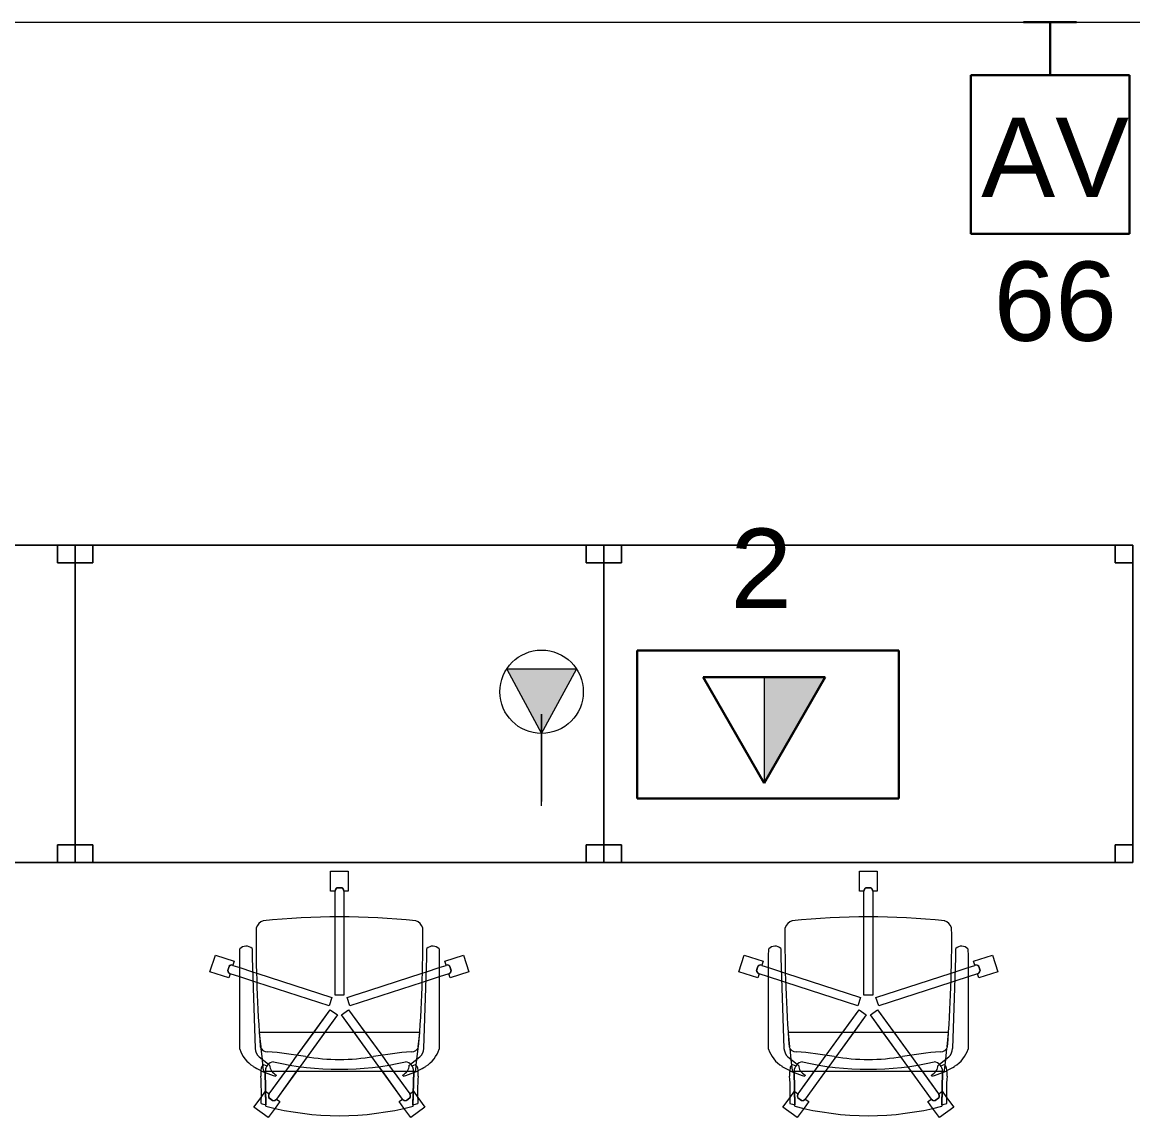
# Model space of a CAD drawing. Header units: inches. Extents: x 385 to 2249, y -1781 to -36.
# Drawn here: x 1917.8 to 2043.8, y -1435.8 to -1311.4 of the extents above; entities that cross this region are included whole.
import ezdxf

# ---------------------------------------------------------------- set-up
doc = ezdxf.new("R2010")
doc.units = ezdxf.units.IN
doc.header["$MEASUREMENT"] = 0
for name, color, linetype, lineweight in [('A-ANNO-NOTE', 131, 'Continuous', 30), ('A-WALL', 113, 'Continuous', 13), ('I-FURN', 30, 'Continuous', 9)]:
    doc.layers.add(name, color=color, linetype=linetype, lineweight=lineweight)
doc.styles.add('Swis721 Lt BT', font='swissl.ttf', dxfattribs={"height": 9})

# ---------------------------------------------------------------- blocks, each defined once
blk = doc.blocks.new('F-Haworth_Chair_X99-Seminar - X99 Advanced Seminar Chair-V50-Level 5 POWER _ SIGNAL')
at = {"layer": 'I-FURN'}
for p, q in [((-1, 15.13), (1, 15.13)), ((-1, 12.88), (-1, 15.13)), ((-1, 15.13), (1, 15.13)), ((-1, 12.88), (-1, 15.13)), ((1, 15.13), (1, 12.88)), ((1, 15.13), (1, 12.88)), ((-0.52, 12.88), (-1, 12.88)), ((-0.52, 12.88), (-1, 12.88)), ((-0.5, 9.91), (-0.5, 12.88)), ((-0.5, 9.91), (-0.5, 12.88)), ((0.26, 13.26), (-0.26, 13.26)), ((0.26, 13.26), (-0.26, 13.26)), ((-0.25, 13.25), (0.25, 13.25)), ((-0.25, 13.25), (0.25, 13.25)), ((0.5, 12.88), (0.5, 9.91)), ((0.5, 12.88), (0.5, 9.91)), ((1, 12.88), (0.52, 12.88)), ((1, 12.88), (0.52, 12.88)), ((-0.5, 1.08), (-0.5, 9.91)), ((-0.5, 1.08), (-0.5, 9.91)), ((0.5, 9.91), (0.5, 1.08)), ((0.5, 9.91), (0.5, 1.08)), ((-11.32, 5.48), (-11.3, 6.32)), ((-9.92, 6.36), (-9.92, 5.36)), ((9.92, 5.36), (9.92, 6.36)), ((11.3, 6.32), (11.32, 5.48)), ((-14.69, 3.72), (-14.08, 5.62)), ((-14.69, 3.72), (-14.08, 5.62)), ((-14.08, 5.62), (-11.94, 4.93)), ((-14.08, 5.62), (-11.94, 4.93)), ((-11.32, -5.06), (-11.32, 5.48)), ((-9.92, 5.36), (-9.57, -4.97)), ((9.57, -4.97), (9.92, 5.36)), ((11.32, 5.48), (11.32, -5.06)), ((11.94, 4.93), (14.08, 5.62)), ((11.94, 4.93), (14.08, 5.62)), ((14.08, 5.62), (14.69, 3.72)), ((14.08, 5.62), (14.69, 3.72)), ((-12.53, 4.34), (-12.69, 3.85)), ((-12.53, 4.34), (-12.69, 3.85)), ((-12.68, 3.86), (-12.52, 4.33)), ((-12.68, 3.86), (-12.52, 4.33)), ((-11.94, 4.93), (-12.09, 4.47)), ((-11.94, 4.93), (-12.09, 4.47)), ((-12.09, 4.45), (-11.32, 4.21)), ((-12.09, 4.45), (-11.32, 4.21)), ((-11.32, 4.21), (-9.86, 3.73)), ((-11.32, 4.21), (-9.86, 3.73)), ((9.86, 3.73), (11.32, 4.21)), ((9.86, 3.73), (11.32, 4.21)), ((11.32, 4.21), (12.09, 4.45)), ((11.32, 4.21), (12.09, 4.45)), ((12.09, 4.47), (11.94, 4.93)), ((12.09, 4.47), (11.94, 4.93)), ((12.52, 4.33), (12.68, 3.86)), ((12.52, 4.33), (12.68, 3.86)), ((12.69, 3.85), (12.53, 4.34)), ((12.69, 3.85), (12.53, 4.34)), ((-12.55, 3.03), (-14.69, 3.72)), ((-12.55, 3.03), (-14.69, 3.72)), ((-12.4, 3.49), (-12.55, 3.03)), ((-12.4, 3.49), (-12.55, 3.03)), ((-11.32, 3.15), (-12.4, 3.5)), ((-11.32, 3.15), (-12.4, 3.5)), ((-9.83, 2.67), (-11.32, 3.15)), ((-9.83, 2.67), (-11.32, 3.15)), ((-9.86, 3.73), (-9.38, 3.57)), ((-9.86, 3.73), (-9.38, 3.57)), ((-9.37, 2.52), (-9.83, 2.67)), ((-9.37, 2.52), (-9.83, 2.67)), ((-9.38, 3.57), (-0.87, 0.81)), ((-9.38, 3.57), (-0.87, 0.81)), ((0.87, 0.81), (9.38, 3.57)), ((0.87, 0.81), (9.38, 3.57)), ((9.83, 2.67), (9.37, 2.52)), ((9.83, 2.67), (9.37, 2.52)), ((9.38, 3.57), (9.86, 3.73)), ((9.38, 3.57), (9.86, 3.73)), ((11.32, 3.15), (9.83, 2.67)), ((11.32, 3.15), (9.83, 2.67)), ((12.4, 3.5), (11.32, 3.15)), ((12.4, 3.5), (11.32, 3.15)), ((12.55, 3.03), (12.4, 3.49)), ((12.55, 3.03), (12.4, 3.49)), ((14.69, 3.72), (12.55, 3.03)), ((14.69, 3.72), (12.55, 3.03)), ((-1.18, -0.14), (-9.37, 2.52)), ((-1.18, -0.14), (-9.37, 2.52)), ((9.37, 2.52), (1.18, -0.14)), ((9.37, 2.52), (1.18, -0.14)), ((-0.87, 0.81), (-1.18, -0.14)), ((-0.87, 0.81), (-1.18, -0.14)), ((0.5, 1.08), (-0.5, 1.08)), ((0.5, 1.08), (-0.5, 1.08)), ((1.18, -0.14), (0.87, 0.81)), ((1.18, -0.14), (0.87, 0.81)), ((-4.79, -5.75), (-1.04, -0.58)), ((-0.23, -1.17), (-3.68, -5.91)), ((-2.89, -3.12), (-1.04, -0.58)), ((-0.23, -1.17), (-1.65, -3.12)), ((-1.04, -0.58), (-0.23, -1.17)), ((-1.04, -0.58), (-0.23, -1.17)), ((0.23, -1.17), (1.04, -0.58)), ((0.23, -1.17), (1.04, -0.58)), ((1.65, -3.12), (0.23, -1.17)), ((3.68, -5.91), (0.23, -1.17)), ((1.04, -0.58), (2.89, -3.12)), ((1.04, -0.58), (4.79, -5.75)), ((-9.07, -3.12), (-2.89, -3.12)), ((-9.07, -3.2), (-9.07, -3.12)), ((-8.9, -4.8), (-9.07, -3.2)), ((-4.79, -5.75), (-2.89, -3.12)), ((-1.65, -3.12), (-3.68, -5.91)), ((-2.89, -3.12), (-1.65, -3.12)), ((-1.65, -3.12), (1.65, -3.12)), ((1.65, -3.12), (2.89, -3.12)), ((3.68, -5.91), (1.65, -3.12)), ((2.89, -3.12), (9.07, -3.12)), ((2.89, -3.12), (4.79, -5.75)), ((9.07, -3.2), (8.9, -4.8)), ((9.07, -3.12), (9.07, -3.2)), ((-8.88, -4.99), (-8.89, -4.91)), ((-8.75, -6.22), (-8.88, -4.99)), ((8.88, -4.99), (8.75, -6.22)), ((8.89, -4.91), (8.88, -4.99)), ((-9.13, -5.92), (-8.07, -6.77)), ((-8.68, -6.87), (-8.75, -6.22)), ((-5.57, -6.82), (-4.79, -5.75)), ((-5.57, -6.82), (-4.79, -5.75)), ((-3.68, -5.91), (-4.47, -7.01)), ((-3.68, -5.91), (-4.47, -7.01)), ((4.47, -7.01), (3.68, -5.91)), ((4.47, -7.01), (3.68, -5.91)), ((4.79, -5.75), (5.57, -6.82)), ((4.79, -5.75), (5.57, -6.82)), ((8.07, -6.77), (9.13, -5.92)), ((8.75, -6.22), (8.68, -6.87)), ((-8.62, -7.42), (-8.68, -6.87)), ((-8.6, -7.6), (-8.62, -7.43)), ((-8.61, -6.81), (-8.23, -6.95)), ((-8.03, -6.81), (-7.95, -6.87)), ((-7.97, -10.12), (-5.57, -6.82)), ((-4.47, -7.01), (-7.16, -10.71)), ((-6.14, -7.6), (-5.57, -6.82)), ((-4.47, -7.01), (-4.9, -7.6)), ((4.9, -7.6), (4.47, -7.01)), ((7.16, -10.71), (4.47, -7.01)), ((5.57, -6.82), (6.14, -7.6)), ((5.57, -6.82), (7.97, -10.12)), ((7.95, -6.87), (8.03, -6.81)), ((8.23, -6.95), (8.61, -6.81)), ((8.62, -7.43), (8.6, -7.6)), ((8.68, -6.87), (8.62, -7.42)), ((-8.49, -7.6), (-8.56, -7.6)), ((-8.42, -7.57), (-8.34, -11.37)), ((-8.34, -11.52), (-8.42, -7.57)), ((-7.65, -7.6), (-8.4, -7.6)), ((-7.97, -10.12), (-6.14, -7.6)), ((-6.14, -7.6), (-7.65, -7.6)), ((-7.18, -7.99), (-7.21, -8.13)), ((-4.9, -7.6), (-7.16, -10.71)), ((-4.9, -7.6), (-6.14, -7.6)), ((4.9, -7.6), (-4.9, -7.6)), ((6.14, -7.6), (4.9, -7.6)), ((7.16, -10.71), (4.9, -7.6)), ((7.65, -7.6), (6.14, -7.6)), ((6.14, -7.6), (7.97, -10.12)), ((7.21, -8.13), (7.18, -7.99)), ((8.4, -7.6), (7.65, -7.6)), ((8.34, -11.37), (8.42, -7.57)), ((8.42, -7.57), (8.34, -11.52)), ((8.56, -7.6), (8.49, -7.6)), ((-8.88, -10.52), (-8.38, -9.83)), ((-8.88, -10.52), (-8.38, -9.83)), ((-8.38, -9.83), (-7.99, -10.11)), ((-8.38, -9.83), (-7.99, -10.11)), ((7.99, -10.11), (8.38, -9.83)), ((7.99, -10.11), (8.38, -9.83)), ((8.38, -9.83), (8.88, -10.52)), ((8.38, -9.83), (8.88, -10.52)), ((-9.7, -11.65), (-8.88, -10.52)), ((-9.7, -11.65), (-8.88, -10.52)), ((-8, -10.58), (-7.59, -10.88)), ((-8, -10.58), (-7.59, -10.88)), ((-7.59, -10.87), (-7.99, -10.57)), ((-7.59, -10.87), (-7.99, -10.57)), ((-6.76, -11), (-7.29, -11.74)), ((-6.76, -11), (-7.29, -11.74)), ((-7.15, -10.72), (-6.76, -11)), ((-7.15, -10.72), (-6.76, -11)), ((6.76, -11), (7.15, -10.72)), ((6.76, -11), (7.15, -10.72)), ((7.29, -11.74), (6.76, -11)), ((7.29, -11.74), (6.76, -11)), ((7.99, -10.57), (7.59, -10.87)), ((7.99, -10.57), (7.59, -10.87)), ((7.59, -10.88), (8, -10.58)), ((7.59, -10.88), (8, -10.58)), ((8.88, -10.52), (9.7, -11.65)), ((8.88, -10.52), (9.7, -11.65)), ((-8.08, -12.82), (-9.7, -11.65)), ((-8.08, -12.82), (-9.7, -11.65)), ((-7.29, -11.74), (-8.08, -12.82)), ((-7.29, -11.74), (-8.08, -12.82)), ((8.08, -12.82), (7.29, -11.74)), ((8.08, -12.82), (7.29, -11.74)), ((9.7, -11.65), (8.08, -12.82)), ((9.7, -11.65), (8.08, -12.82))]:
    blk.add_line(p, q, dxfattribs=at)
for centre, radius, start, end in [((-0.11, 12.88), 0.407, 111.1651, 180.8349), ((-0.11, 12.88), 0.407, 166.9009, 180.8349), ((-0.11, 12.88), 0.407, 139.033, 166.9009), ((-0.09, 12.88), 0.406, 112.6199, 180), ((-0.09, 12.88), 0.406, 166.524, 180), ((-0.09, 12.88), 0.406, 126.0959, 166.524), ((-0.11, 12.88), 0.407, 111.1651, 139.033), ((-0.09, 12.88), 0.406, 112.6199, 126.0959), ((0.09, 12.88), 0.406, 53.9041, 67.3801), ((0.09, 12.88), 0.406, 0, 67.3801), ((0.11, 12.88), 0.407, 54.9009, 68.8349), ((0.11, 12.88), 0.407, 359.1651, 68.8349), ((0.09, 12.88), 0.406, 0, 53.9041), ((0.11, 12.88), 0.407, 40.967, 54.9009), ((0.11, 12.88), 0.407, 359.1651, 40.967), ((-8.21, 8.28), 1.31, 110.0433, 159.9567), ((0, -75.01), 84.96, 84.1475, 95.8525), ((8.21, 8.28), 1.31, 20.0433, 69.9567), ((144.06, 7.32), 153.52, 179.4749, 184.5213), ((-144.06, 7.32), 153.52, 355.4787, 0.5251), ((-10.58, 5.68), 0.956, 45.8901, 138.1099), ((10.58, 5.68), 0.956, 41.8901, 134.1099), ((-12.28, 3.88), 0.407, 183.1651, 197.0991), ((-12.28, 3.88), 0.407, 183.1651, 252.8349), ((-12.27, 3.89), 0.406, 184.6199, 198.0959), ((-12.27, 3.89), 0.406, 184.6199, 252), ((-12.22, 4.09), 0.407, 71.1651, 140.8349), ((-12.22, 4.09), 0.407, 71.1651, 140.8349), ((-12.22, 4.07), 0.406, 85.476, 139.3801), ((-12.22, 4.07), 0.406, 72, 139.3801), ((-12.22, 4.07), 0.406, 72, 85.476), ((12.22, 4.09), 0.407, 39.1651, 108.8349), ((12.22, 4.09), 0.407, 39.1651, 108.8349), ((12.22, 4.07), 0.406, 94.524, 108), ((12.22, 4.07), 0.406, 40.6199, 108), ((12.22, 4.07), 0.406, 81.0479, 94.524), ((12.22, 4.07), 0.406, 40.6199, 81.0479), ((12.27, 3.89), 0.406, 288, 355.3801), ((12.28, 3.88), 0.407, 287.1651, 356.8349), ((12.28, 3.88), 0.407, 287.1651, 356.8349), ((12.27, 3.89), 0.406, 341.9041, 355.3801), ((-12.28, 3.88), 0.407, 197.0991, 224.967), ((-12.27, 3.89), 0.406, 198.0959, 238.524), ((-12.28, 3.88), 0.407, 224.967, 252.8349), ((-12.27, 3.89), 0.406, 238.524, 252), ((12.27, 3.89), 0.406, 288, 341.9041), ((-8.18, -4.9), 1.39, 182.8013, 227.1078), ((-8.24, -4.59), 0.763, 194.2338, 275.7662), ((8.24, -4.59), 0.763, 264.2338, 345.7662), ((8.18, -4.9), 1.39, 312.8922, 357.1987), ((-7.87, -3.92), 3.63, 198.1789, 238.0478), ((-11.32, -48.08), 42.84, 79.9767, 85.7699), ((0, 15.97), 22.19, 259.9767, 280.0233), ((11.32, -48.08), 42.84, 94.2301, 100.0233), ((7.87, -3.92), 3.63, 301.9522, 341.8211), ((-4.71, 1.15), 9.61, 238.0478, 243.9964), ((-5.2, -7.86), 3.74, 170.0936, 184.0143), ((-4.71, 1.15), 9.61, 243.9964, 246.4906), ((-8.28, -7.33), 0.613, 122.5427, 170.0936), ((-7.37, -7.55), 1.05, 95.9554, 181.1786), ((-7.37, -7.55), 1.05, 145.2002, 181.1786), ((-6.55, -6.76), 1.38, 185.0878, 212.4248), ((-6.55, -6.76), 1.38, 214.0187, 242.9497), ((0, 26.49), 33.83, 257.2285, 282.7715), ((6.55, -6.76), 1.38, 297.0503, 325.9813), ((7.37, -7.55), 1.05, 358.8214, 84.0446), ((6.55, -6.76), 1.38, 327.5752, 354.9122), ((7.37, -7.55), 1.05, 358.8214, 34.7998), ((4.71, 1.15), 9.61, 293.5094, 296.0036), ((8.28, -7.33), 0.613, 9.9064, 57.4573), ((5.2, -7.86), 3.74, 355.9857, 9.9064), ((4.71, 1.15), 9.61, 296.0036, 301.9522), ((-36.06, -10.03), 27.2, 357.4882, 4.0143), ((-4.71, 1.15), 9.61, 246.6393, 247.073), ((-4.71, 1.15), 9.61, 247.2631, 254.9334), ((4.71, 1.15), 9.61, 285.0666, 292.7369), ((4.71, 1.15), 9.61, 292.927, 293.3607), ((36.06, -10.03), 27.2, 175.9857, 182.5118), ((0, 20.73), 33.17, 254.4478, 255.4234), ((-7.66, -10.36), 0.407, 143.1651, 212.8349), ((-7.66, -10.36), 0.407, 143.1651, 212.8349), ((-7.64, -10.36), 0.406, 144, 184.4281), ((-7.64, -10.36), 0.406, 170.9521, 197.9041), ((-7.64, -10.36), 0.406, 184.4281, 211.3801), ((-7.64, -10.36), 0.406, 144, 170.9521), ((-7.64, -10.36), 0.406, 197.9041, 211.3801), ((-7.48, -10.49), 0.407, 255.1651, 324.8349), ((-7.49, -10.47), 0.406, 256.6199, 297.0479), ((-7.49, -10.47), 0.406, 256.6199, 270.0959), ((-7.48, -10.49), 0.407, 255.1651, 269.0991), ((-7.49, -10.47), 0.406, 270.0959, 283.5719), ((-7.48, -10.49), 0.407, 269.0991, 283.033), ((-7.49, -10.47), 0.406, 283.5719, 297.0479), ((-7.48, -10.49), 0.407, 283.033, 296.967), ((-7.49, -10.47), 0.406, 297.0479, 324), ((-7.49, -10.47), 0.406, 297.0479, 310.524), ((-7.48, -10.49), 0.407, 296.967, 324.8349), ((-7.49, -10.47), 0.406, 310.524, 324), ((7.48, -10.49), 0.407, 215.1651, 284.8349), ((7.48, -10.49), 0.407, 215.1651, 229.0991), ((7.49, -10.47), 0.406, 216, 256.4281), ((7.49, -10.47), 0.406, 216, 269.9041), ((7.48, -10.49), 0.407, 229.0991, 243.033), ((7.48, -10.49), 0.407, 243.033, 284.8349), ((7.49, -10.47), 0.406, 256.4281, 283.3801), ((7.49, -10.47), 0.406, 269.9041, 283.3801), ((7.64, -10.36), 0.406, 22.524, 36), ((7.64, -10.36), 0.406, 342.0959, 36), ((7.66, -10.36), 0.407, 327.1651, 36.8349), ((7.66, -10.36), 0.407, 8.967, 36.8349), ((7.64, -10.36), 0.406, 328.6199, 22.524), ((7.64, -10.36), 0.406, 328.6199, 342.0959), ((7.66, -10.36), 0.407, 327.1651, 341.0991), ((7.66, -10.36), 0.407, 341.0991, 355.033), ((7.66, -10.36), 0.407, 355.033, 8.967), ((0, 20.73), 33.17, 284.5766, 285.5522), ((0, 20.29), 32.89, 255.304, 284.6925)]:
    blk.add_arc(centre, radius, start, end, dxfattribs=at)
blk = doc.blocks.new('Rectangular Table - Rectangular Table-5809067-Level 5 POWER _ SIGNAL')
at = {"layer": 'I-FURN'}
for p, q in [((-28, 18), (-30, 18)), ((-30, 18), (-30, 16)), ((-30, 16), (-30, 18)), ((-30, 18), (-28, 18)), ((30, 18), (-30, 18)), ((-30, 18), (-30, -18)), ((-30, -18), (-30, 18)), ((-30, 18), (30, 18)), ((-28, 16), (-28, 18)), ((-28, 18), (-28, 16)), ((28, 18), (28, 16)), ((30, 18), (28, 18)), ((28, 18), (30, 18)), ((28, 16), (28, 18)), ((30, 16), (30, 18)), ((30, 18), (30, 16)), ((30, -18), (30, 18)), ((30, 18), (30, -18)), ((-30, 16), (-28, 16)), ((-28, 16), (-30, 16)), ((28, 16), (30, 16)), ((30, 16), (28, 16)), ((-28, -16), (-30, -16)), ((-30, -16), (-30, -18)), ((-30, -18), (-30, -16)), ((-30, -16), (-28, -16)), ((-28, -18), (-28, -16)), ((-28, -16), (-28, -18)), ((30, -16), (28, -16)), ((28, -16), (28, -18)), ((28, -18), (28, -16)), ((28, -16), (30, -16)), ((30, -18), (30, -16)), ((30, -16), (30, -18)), ((-30, -18), (-28, -18)), ((-28, -18), (-30, -18)), ((-30, -18), (30, -18)), ((30, -18), (-30, -18)), ((28, -18), (30, -18)), ((30, -18), (28, -18))]:
    blk.add_line(p, q, dxfattribs=at)
blk = doc.blocks.new('F-Haworth_Chair_X99-Seminar - X99 Advanced Seminar Chair-V108-Level 5 POWER _ SIGNAL')
at = {"layer": 'I-FURN'}
for p, q in [((-1, 15.13), (1, 15.13)), ((-1, 12.88), (-1, 15.13)), ((-1, 15.13), (1, 15.13)), ((-1, 12.88), (-1, 15.13)), ((1, 15.13), (1, 12.88)), ((1, 15.13), (1, 12.88)), ((-0.52, 12.88), (-1, 12.88)), ((-0.52, 12.88), (-1, 12.88)), ((-0.5, 9.91), (-0.5, 12.88)), ((-0.5, 9.91), (-0.5, 12.88)), ((0.26, 13.26), (-0.26, 13.26)), ((0.26, 13.26), (-0.26, 13.26)), ((-0.25, 13.25), (0.25, 13.25)), ((-0.25, 13.25), (0.25, 13.25)), ((0.5, 12.88), (0.5, 9.91)), ((0.5, 12.88), (0.5, 9.91)), ((1, 12.88), (0.52, 12.88)), ((1, 12.88), (0.52, 12.88)), ((-0.5, 1.08), (-0.5, 9.91)), ((-0.5, 1.08), (-0.5, 9.91)), ((0.5, 9.91), (0.5, 1.08)), ((0.5, 9.91), (0.5, 1.08)), ((-11.32, 5.48), (-11.3, 6.32)), ((-9.92, 6.36), (-9.92, 5.36)), ((9.92, 5.36), (9.92, 6.36)), ((11.3, 6.32), (11.32, 5.48)), ((-14.69, 3.72), (-14.08, 5.62)), ((-14.69, 3.72), (-14.08, 5.62)), ((-14.08, 5.62), (-11.94, 4.93)), ((-14.08, 5.62), (-11.94, 4.93)), ((-11.32, -5.06), (-11.32, 5.48)), ((-9.92, 5.36), (-9.57, -4.97)), ((9.57, -4.97), (9.92, 5.36)), ((11.32, 5.48), (11.32, -5.06)), ((11.94, 4.93), (14.08, 5.62)), ((11.94, 4.93), (14.08, 5.62)), ((14.08, 5.62), (14.69, 3.72)), ((14.08, 5.62), (14.69, 3.72)), ((-12.53, 4.34), (-12.69, 3.85)), ((-12.53, 4.34), (-12.69, 3.85)), ((-12.68, 3.86), (-12.52, 4.33)), ((-12.68, 3.86), (-12.52, 4.33)), ((-11.94, 4.93), (-12.09, 4.47)), ((-11.94, 4.93), (-12.09, 4.47)), ((-12.09, 4.45), (-11.32, 4.21)), ((-12.09, 4.45), (-11.32, 4.21)), ((-11.32, 4.21), (-9.86, 3.73)), ((-11.32, 4.21), (-9.86, 3.73)), ((9.86, 3.73), (11.32, 4.21)), ((9.86, 3.73), (11.32, 4.21)), ((11.32, 4.21), (12.09, 4.45)), ((11.32, 4.21), (12.09, 4.45)), ((12.09, 4.47), (11.94, 4.93)), ((12.09, 4.47), (11.94, 4.93)), ((12.52, 4.33), (12.68, 3.86)), ((12.52, 4.33), (12.68, 3.86)), ((12.69, 3.85), (12.53, 4.34)), ((12.69, 3.85), (12.53, 4.34)), ((-12.55, 3.03), (-14.69, 3.72)), ((-12.55, 3.03), (-14.69, 3.72)), ((-12.4, 3.49), (-12.55, 3.03)), ((-12.4, 3.49), (-12.55, 3.03)), ((-11.32, 3.15), (-12.4, 3.5)), ((-11.32, 3.15), (-12.4, 3.5)), ((-9.83, 2.67), (-11.32, 3.15)), ((-9.83, 2.67), (-11.32, 3.15)), ((-9.86, 3.73), (-9.38, 3.57)), ((-9.86, 3.73), (-9.38, 3.57)), ((-9.37, 2.52), (-9.83, 2.67)), ((-9.37, 2.52), (-9.83, 2.67)), ((-9.38, 3.57), (-0.87, 0.81)), ((-9.38, 3.57), (-0.87, 0.81)), ((2.03, 1.18), (9.38, 3.57)), ((2.03, 1.18), (9.38, 3.57)), ((9.83, 2.67), (9.37, 2.52)), ((9.83, 2.67), (9.37, 2.52)), ((9.38, 3.57), (9.86, 3.73)), ((9.38, 3.57), (9.86, 3.73)), ((11.32, 3.15), (9.83, 2.67)), ((11.32, 3.15), (9.83, 2.67)), ((12.4, 3.5), (11.32, 3.15)), ((12.4, 3.5), (11.32, 3.15)), ((12.55, 3.03), (12.4, 3.49)), ((12.55, 3.03), (12.4, 3.49)), ((14.69, 3.72), (12.55, 3.03)), ((14.69, 3.72), (12.55, 3.03)), ((-1.18, -0.14), (-9.37, 2.52)), ((-1.18, -0.14), (-9.37, 2.52)), ((9.37, 2.52), (1.18, -0.14)), ((9.37, 2.52), (1.18, -0.14)), ((-0.87, 0.81), (-1.18, -0.14)), ((-0.87, 0.81), (-1.18, -0.14)), ((0.5, 1.08), (-0.5, 1.08)), ((0.5, 1.08), (-0.5, 1.08)), ((0.87, 0.81), (2, 1.17)), ((0.87, 0.81), (2, 1.17)), ((1.18, -0.14), (0.87, 0.81)), ((1.18, -0.14), (0.87, 0.81)), ((-4.79, -5.75), (-1.04, -0.58)), ((-0.23, -1.17), (-3.68, -5.91)), ((-2.89, -3.12), (-1.04, -0.58)), ((-0.23, -1.17), (-1.65, -3.12)), ((-1.04, -0.58), (-0.23, -1.17)), ((-1.04, -0.58), (-0.23, -1.17)), ((0.23, -1.17), (1.04, -0.58)), ((0.23, -1.17), (1.04, -0.58)), ((1.65, -3.12), (0.23, -1.17)), ((3.68, -5.91), (0.23, -1.17)), ((1.04, -0.58), (2.89, -3.12)), ((1.04, -0.58), (4.79, -5.75)), ((-9.07, -3.12), (-2.89, -3.12)), ((-9.07, -3.2), (-9.07, -3.12)), ((-8.9, -4.8), (-9.07, -3.2)), ((-4.79, -5.75), (-2.89, -3.12)), ((-1.65, -3.12), (-3.68, -5.91)), ((-2.89, -3.12), (-1.65, -3.12)), ((-1.65, -3.12), (1.65, -3.12)), ((1.65, -3.12), (2.89, -3.12)), ((3.68, -5.91), (1.65, -3.12)), ((2.89, -3.12), (9.07, -3.12)), ((2.89, -3.12), (4.79, -5.75)), ((9.07, -3.2), (8.9, -4.8)), ((9.07, -3.12), (9.07, -3.2)), ((-8.88, -4.99), (-8.89, -4.91)), ((-8.75, -6.22), (-8.88, -4.99)), ((8.88, -4.99), (8.75, -6.22)), ((8.89, -4.91), (8.88, -4.99)), ((-9.13, -5.92), (-8.07, -6.77)), ((-8.68, -6.87), (-8.75, -6.22)), ((-5.57, -6.82), (-4.79, -5.75)), ((-5.57, -6.82), (-4.79, -5.75)), ((-3.68, -5.91), (-4.47, -7.01)), ((-3.68, -5.91), (-4.47, -7.01)), ((4.47, -7.01), (3.68, -5.91)), ((4.47, -7.01), (3.68, -5.91)), ((4.79, -5.75), (5.57, -6.82)), ((4.79, -5.75), (5.57, -6.82)), ((8.07, -6.77), (9.13, -5.92)), ((8.75, -6.22), (8.68, -6.87)), ((-8.62, -7.42), (-8.68, -6.87)), ((-8.6, -7.6), (-8.62, -7.43)), ((-8.61, -6.81), (-8.23, -6.95)), ((-8.03, -6.81), (-7.95, -6.87)), ((-7.97, -10.12), (-5.57, -6.82)), ((-4.47, -7.01), (-7.16, -10.71)), ((-6.14, -7.6), (-5.57, -6.82)), ((-4.47, -7.01), (-4.9, -7.6)), ((4.9, -7.6), (4.47, -7.01)), ((7.16, -10.71), (4.47, -7.01)), ((5.57, -6.82), (6.14, -7.6)), ((5.57, -6.82), (7.97, -10.12)), ((7.95, -6.87), (8.03, -6.81)), ((8.23, -6.95), (8.61, -6.81)), ((8.62, -7.43), (8.6, -7.6)), ((8.68, -6.87), (8.62, -7.42)), ((-8.49, -7.6), (-8.56, -7.6)), ((-8.42, -7.57), (-8.34, -11.37)), ((-8.34, -11.52), (-8.42, -7.57)), ((-7.65, -7.6), (-8.4, -7.6)), ((-7.97, -10.12), (-6.14, -7.6)), ((-6.14, -7.6), (-7.65, -7.6)), ((-7.18, -7.99), (-7.21, -8.13)), ((-4.9, -7.6), (-7.16, -10.71)), ((-4.9, -7.6), (-6.14, -7.6)), ((4.9, -7.6), (-4.9, -7.6)), ((6.14, -7.6), (4.9, -7.6)), ((7.16, -10.71), (4.9, -7.6)), ((7.65, -7.6), (6.14, -7.6)), ((6.14, -7.6), (7.97, -10.12)), ((7.21, -8.13), (7.18, -7.99)), ((8.4, -7.6), (7.65, -7.6)), ((8.34, -11.37), (8.42, -7.57)), ((8.42, -7.57), (8.34, -11.52)), ((8.56, -7.6), (8.49, -7.6)), ((-8.88, -10.52), (-8.38, -9.83)), ((-8.88, -10.52), (-8.38, -9.83)), ((-8.38, -9.83), (-7.99, -10.11)), ((-8.38, -9.83), (-7.99, -10.11)), ((7.99, -10.11), (8.38, -9.83)), ((7.99, -10.11), (8.38, -9.83)), ((8.38, -9.83), (8.88, -10.52)), ((8.38, -9.83), (8.88, -10.52)), ((-9.7, -11.65), (-8.88, -10.52)), ((-9.7, -11.65), (-8.88, -10.52)), ((-8, -10.58), (-7.59, -10.88)), ((-8, -10.58), (-7.59, -10.88)), ((-7.59, -10.87), (-7.99, -10.57)), ((-7.59, -10.87), (-7.99, -10.57)), ((-6.76, -11), (-7.29, -11.74)), ((-6.76, -11), (-7.29, -11.74)), ((-7.15, -10.72), (-6.76, -11)), ((-7.15, -10.72), (-6.76, -11)), ((6.76, -11), (7.15, -10.72)), ((6.76, -11), (7.15, -10.72)), ((7.29, -11.74), (6.76, -11)), ((7.29, -11.74), (6.76, -11)), ((7.99, -10.57), (7.59, -10.87)), ((7.99, -10.57), (7.59, -10.87)), ((7.59, -10.88), (8, -10.58)), ((7.59, -10.88), (8, -10.58)), ((8.88, -10.52), (9.7, -11.65)), ((8.88, -10.52), (9.7, -11.65)), ((-8.08, -12.82), (-9.7, -11.65)), ((-8.08, -12.82), (-9.7, -11.65)), ((-7.29, -11.74), (-8.08, -12.82)), ((-7.29, -11.74), (-8.08, -12.82)), ((8.08, -12.82), (7.29, -11.74)), ((8.08, -12.82), (7.29, -11.74)), ((9.7, -11.65), (8.08, -12.82)), ((9.7, -11.65), (8.08, -12.82))]:
    blk.add_line(p, q, dxfattribs=at)
for centre, radius, start, end in [((-0.11, 12.88), 0.407, 111.1651, 180.8349), ((-0.11, 12.88), 0.407, 111.1651, 180.8349), ((-0.09, 12.88), 0.406, 112.6199, 180), ((-0.09, 12.88), 0.406, 166.524, 180), ((-0.09, 12.88), 0.406, 126.0959, 166.524), ((-0.09, 12.88), 0.406, 112.6199, 126.0959), ((0.09, 12.88), 0.406, 53.9041, 67.3801), ((0.09, 12.88), 0.406, 0, 67.3801), ((0.11, 12.88), 0.407, 359.1651, 68.8349), ((0.11, 12.88), 0.407, 359.1651, 68.8349), ((0.09, 12.88), 0.406, 0, 53.9041), ((-8.21, 8.28), 1.31, 110.0433, 159.9567), ((0, -75.01), 84.96, 84.1475, 95.8525), ((8.21, 8.28), 1.31, 20.0433, 69.9567), ((144.06, 7.32), 153.52, 179.4749, 184.5213), ((-144.06, 7.32), 153.52, 355.4787, 0.5251), ((-10.58, 5.68), 0.956, 45.8901, 138.1099), ((10.58, 5.68), 0.956, 41.8901, 134.1099), ((-12.28, 3.88), 0.407, 183.1651, 252.8349), ((-12.28, 3.88), 0.407, 183.1651, 252.8349), ((-12.27, 3.89), 0.406, 184.6199, 198.0959), ((-12.27, 3.89), 0.406, 184.6199, 252), ((-12.22, 4.09), 0.407, 71.1651, 140.8349), ((-12.22, 4.09), 0.407, 71.1651, 140.8349), ((-12.22, 4.07), 0.406, 85.476, 139.3801), ((-12.22, 4.07), 0.406, 72, 139.3801), ((-12.22, 4.07), 0.406, 72, 85.476), ((12.22, 4.09), 0.407, 39.1651, 108.8349), ((12.22, 4.09), 0.407, 39.1651, 108.8349), ((12.22, 4.07), 0.406, 81.0479, 108), ((12.22, 4.07), 0.406, 40.6199, 108), ((12.22, 4.07), 0.406, 40.6199, 81.0479), ((12.27, 3.89), 0.406, 288, 355.3801), ((12.28, 3.88), 0.407, 287.1651, 356.8349), ((12.28, 3.88), 0.407, 287.1651, 356.8349), ((12.27, 3.89), 0.406, 341.9041, 355.3801), ((-12.27, 3.89), 0.406, 198.0959, 238.524), ((-12.27, 3.89), 0.406, 238.524, 252), ((12.27, 3.89), 0.406, 288, 341.9041), ((-8.18, -4.9), 1.39, 182.8013, 227.1078), ((-8.24, -4.59), 0.763, 194.2338, 275.7662), ((8.24, -4.59), 0.763, 264.2338, 345.7662), ((8.18, -4.9), 1.39, 312.8922, 357.1987), ((-7.87, -3.92), 3.63, 198.1789, 238.0478), ((-11.32, -48.08), 42.84, 79.9767, 85.7699), ((0, 15.97), 22.19, 259.9767, 280.0233), ((11.32, -48.08), 42.84, 94.2301, 100.0233), ((7.87, -3.92), 3.63, 301.9522, 341.8211), ((-4.71, 1.15), 9.61, 238.0478, 243.9964), ((-5.2, -7.86), 3.74, 170.0936, 184.0143), ((-4.71, 1.15), 9.61, 243.9964, 246.4906), ((-8.28, -7.33), 0.613, 122.5427, 170.0936), ((-7.37, -7.55), 1.05, 95.9554, 181.1786), ((-7.37, -7.55), 1.05, 145.2002, 181.1786), ((-6.55, -6.76), 1.38, 185.0878, 212.4248), ((-6.55, -6.76), 1.38, 214.0187, 242.9497), ((0, 26.49), 33.83, 257.2285, 282.7715), ((6.55, -6.76), 1.38, 297.0503, 325.9813), ((7.37, -7.55), 1.05, 358.8214, 84.0446), ((6.55, -6.76), 1.38, 327.5752, 354.9122), ((7.37, -7.55), 1.05, 358.8214, 34.7998), ((4.71, 1.15), 9.61, 293.5094, 296.0036), ((8.28, -7.33), 0.613, 9.9064, 57.4573), ((5.2, -7.86), 3.74, 355.9857, 9.9064), ((4.71, 1.15), 9.61, 296.0036, 301.9522), ((-36.06, -10.03), 27.2, 357.4882, 4.0143), ((-4.71, 1.15), 9.61, 246.6393, 247.073), ((-4.71, 1.15), 9.61, 247.2631, 254.9334), ((4.71, 1.15), 9.61, 285.0666, 292.7369), ((4.71, 1.15), 9.61, 292.927, 293.3607), ((36.06, -10.03), 27.2, 175.9857, 182.5118), ((0, 20.73), 33.17, 254.4478, 255.4234), ((-7.66, -10.36), 0.407, 143.1651, 212.8349), ((-7.66, -10.36), 0.407, 143.1651, 212.8349), ((-7.64, -10.36), 0.406, 144, 211.3801), ((-7.64, -10.36), 0.406, 144, 211.3801), ((-7.49, -10.47), 0.406, 256.6199, 324), ((-7.48, -10.49), 0.407, 255.1651, 324.8349), ((-7.49, -10.47), 0.406, 256.6199, 297.0479), ((-7.48, -10.49), 0.407, 255.1651, 269.0991), ((-7.48, -10.49), 0.407, 269.0991, 296.967), ((-7.49, -10.47), 0.406, 297.0479, 324), ((-7.48, -10.49), 0.407, 296.967, 310.9009), ((-7.48, -10.49), 0.407, 310.9009, 324.8349), ((7.48, -10.49), 0.407, 215.1651, 284.8349), ((7.48, -10.49), 0.407, 215.1651, 284.8349), ((7.49, -10.47), 0.406, 216, 256.4281), ((7.49, -10.47), 0.406, 216, 283.3801), ((7.49, -10.47), 0.406, 256.4281, 283.3801), ((7.64, -10.36), 0.406, 328.6199, 36), ((7.64, -10.36), 0.406, 328.6199, 36), ((7.66, -10.36), 0.407, 327.1651, 36.8349), ((7.66, -10.36), 0.407, 327.1651, 36.8349), ((0, 20.73), 33.17, 284.5766, 285.5522), ((0, 20.29), 32.89, 255.304, 284.6925)]:
    blk.add_arc(centre, radius, start, end, dxfattribs=at)
blk = doc.blocks.new('Rectangular Table - Rectangular Table-5809079-Level 5 POWER _ SIGNAL')
at = {"layer": 'I-FURN'}
for p, q in [((-28, 18), (-30, 18)), ((-30, 18), (-30, 16)), ((-30, 16), (-30, 18)), ((-30, 18), (-28, 18)), ((30, 18), (-30, 18)), ((-30, 18), (-30, -18)), ((-30, -18), (-30, 18)), ((-30, 18), (30, 18)), ((-28, 16), (-28, 18)), ((-28, 18), (-28, 16)), ((28, 18), (28, 16)), ((30, 18), (28, 18)), ((28, 18), (30, 18)), ((28, 16), (28, 18)), ((30, 16), (30, 18)), ((30, 18), (30, 16)), ((30, -18), (30, 18)), ((30, 18), (30, -18)), ((-30, 16), (-28, 16)), ((-28, 16), (-30, 16)), ((28, 16), (30, 16)), ((30, 16), (28, 16)), ((-28, -16), (-30, -16)), ((-30, -16), (-30, -18)), ((-30, -18), (-30, -16)), ((-30, -16), (-28, -16)), ((-28, -18), (-28, -16)), ((-28, -16), (-28, -18)), ((30, -16), (28, -16)), ((28, -16), (28, -18)), ((28, -18), (28, -16)), ((28, -16), (30, -16)), ((30, -18), (30, -16)), ((30, -16), (30, -18)), ((-30, -18), (-28, -18)), ((-28, -18), (-30, -18)), ((-30, -18), (30, -18)), ((30, -18), (-30, -18)), ((28, -18), (30, -18)), ((30, -18), (28, -18))]:
    blk.add_line(p, q, dxfattribs=at)

msp = doc.modelspace()

# ---------------------------------------------------------------- hatches: boundary and pattern name
at = {"layer": 'A-ANNO-NOTE', "lineweight": 9}
for points in [[(1976.75, -1392.09), (1980.7, -1384.77), (1972.8, -1384.77), (1976.13, -1390.95)], [(2002.01, -1397.7), (2008.94, -1385.7), (2002.01, -1385.7), (2002.01, -1390.95)]]:
    msp.add_hatch(color=256, dxfattribs=at).paths.add_polyline_path(points, flags=0)

# ---------------------------------------------------------------- linework, layer by layer
at = {"layer": 'A-ANNO-NOTE'}
for p, q in [((2031.44, -1311.38), (2037.44, -1311.38)), ((2034.44, -1311.38), (2034.44, -1317.38)), ((2043.44, -1317.38), (2025.44, -1317.38)), ((2025.44, -1317.38), (2025.44, -1335.38)), ((2043.44, -1335.38), (2043.44, -1317.38)), ((2025.44, -1335.38), (2043.44, -1335.38)), ((1987.58, -1382.65), (2017.29, -1382.65)), ((1987.58, -1399.46), (1987.58, -1382.65)), ((2017.29, -1382.65), (2017.29, -1399.46)), ((1995.08, -1385.7), (2008.94, -1385.7)), ((2002.01, -1397.7), (1995.08, -1385.7)), ((2008.94, -1385.7), (2002.01, -1397.7)), ((2017.29, -1399.46), (1987.58, -1399.46))]:
    msp.add_line(p, q, dxfattribs=at)
at = {"layer": 'A-ANNO-NOTE', "lineweight": 9}
for p, q in [((1980.7, -1384.77), (1972.8, -1384.77)), ((1972.8, -1384.77), (1976.75, -1392.09)), ((1976.75, -1392.09), (1980.7, -1384.77)), ((2002.01, -1385.7), (2002.01, -1397.7)), ((2002.01, -1397.7), (2008.94, -1385.7)), ((2008.94, -1385.7), (2002.01, -1385.7)), ((1976.75, -1389.9), (1976.75, -1399.8)), ((1976.75, -1389.9), (1976.75, -1395.08)), ((1976.75, -1400.27), (1976.75, -1389.9))]:
    msp.add_line(p, q, dxfattribs=at)
msp.add_circle((1976.75, -1387.35), 4.73, dxfattribs=at)
at = {"layer": 'A-WALL'}
msp.add_line((1703.24, -1311.38), (2157.82, -1311.38), dxfattribs=at)

# ---------------------------------------------------------------- block references
at = {"layer": 'I-FURN', "rotation": 180}
msp.add_blockref('Rectangular Table - Rectangular Table-5809079-Level 5 POWER _ SIGNAL', (1893.82, -1388.73), dxfattribs=at)
at = {"layer": 'I-FURN'}
for name, p in [('Rectangular Table - Rectangular Table-5809067-Level 5 POWER _ SIGNAL', (1953.82, -1388.73)), ('Rectangular Table - Rectangular Table-5809067-Level 5 POWER _ SIGNAL', (2013.82, -1388.73)), ('F-Haworth_Chair_X99-Seminar - X99 Advanced Seminar Chair-V108-Level 5 POWER _ SIGNAL', (1953.82, -1422.84)), ('F-Haworth_Chair_X99-Seminar - X99 Advanced Seminar Chair-V50-Level 5 POWER _ SIGNAL', (2013.82, -1422.84))]:
    msp.add_blockref(name, p, dxfattribs=at)

# ---------------------------------------------------------------- texts
at = {"layer": 'A-ANNO-NOTE', "lineweight": 9, "char_height": 9, "attachment_point": 1, "style": 'Swis721 Lt BT'}
for s, insert, width in [('AV', (2026.63, -1322.2), 18.18), ('66', (2028.03, -1338.53), 16.362), ('2', (1998.17, -1368.83), 8.181)]:
    msp.add_mtext(s, dxfattribs=dict(at, insert=insert, width=width))

doc.saveas('drawing.dxf')
